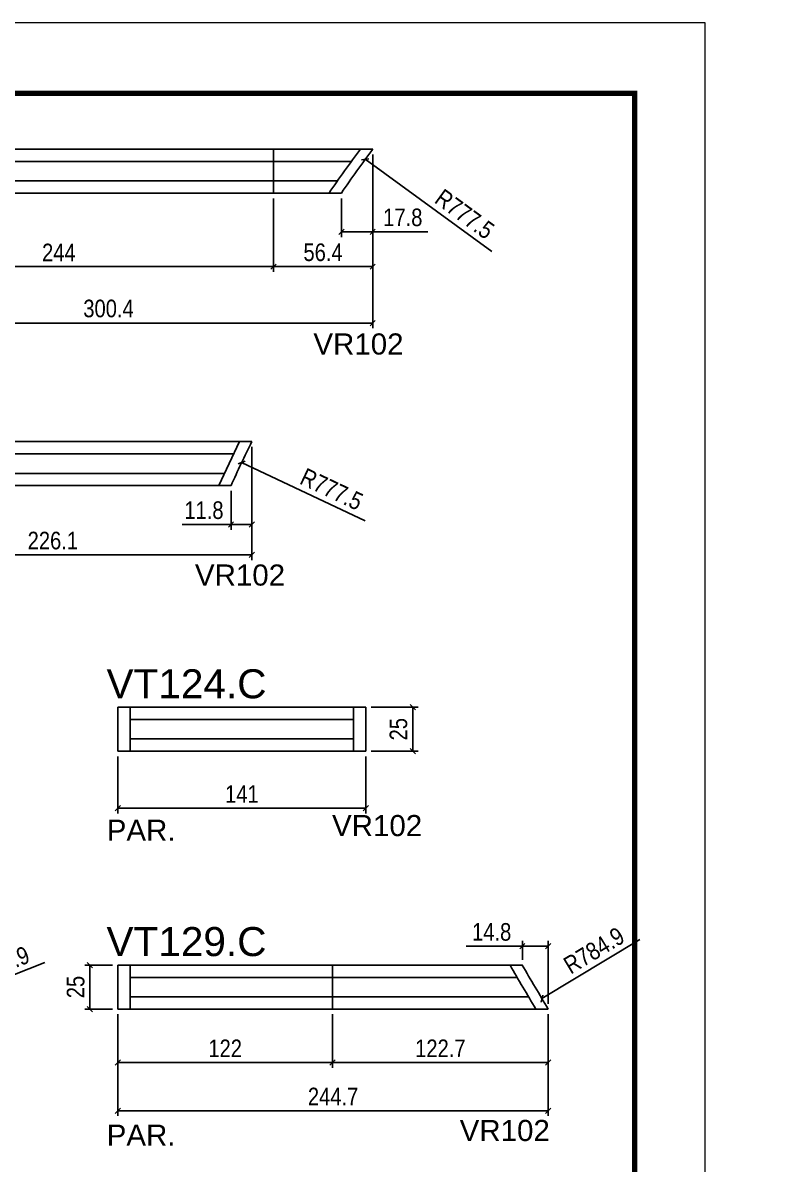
# Model space of a CAD drawing. Extents: x 2815 to 9069, y 548 to 5044.
# Drawn here: x 5511 to 5942, y 2098 to 2746 of the extents above; entities that cross this region are included whole.
import ezdxf

# ---------------------------------------------------------------- set-up
doc = ezdxf.new("R2010")
doc.units = 0
doc.linetypes.add('DASHED', pattern=[0.75, 0.5, -0.25])
for name, color, linetype in [('5', 5, 'Continuous'), ('COTA', 241, 'Continuous'), ('Cotas', 1, 'Continuous'), ('NOMENCLATURA', 7, 'Continuous'), ('Painéis', 200, 'Continuous'), ('SARR_2.2x7', 40, 'Continuous')]:
    doc.layers.add(name, color=color, linetype=linetype)
for name, color, linetype, lineweight in [('Escoras', 2, 'Continuous', 25), ('Folhas', 255, 'Continuous', 9), ('Romaneio', 3, 'Continuous', 13), ('SARRAFO DE PRESSAO', 251, 'DASHED', 9)]:
    doc.layers.add(name, color=color, linetype=linetype, lineweight=lineweight)
doc.styles.add('COTA TECNICA-50', font='techl___.ttf', dxfattribs={"height": 10})
doc.styles.get("Standard").update_dxf_attribs({"font": 'arial.ttf'})
doc.dimstyles.new('COTA PAINEL-50', dxfattribs={"dimtxt": 10, "dimasz": 3, "dimexe": 3, "dimexo": 3, "dimgap": 3, "dimtad": 1, "dimdec": 1, "dimzin": 12, "dimdsep": 46, "dimtxsty": 'COTA TECNICA-50', "dimblk1": 'OBLIQUE', "dimblk2": 'OBLIQUE', "dimsah": 1, "dimcen": 0.9, "dimclrd": 4, "dimclre": 4, "dimclrt": 240, "dimadec": 1, "dimazin": 3, "dimtfac": 1, "dimtdec": 1, "dimtmove": 0, "dimatfit": 3, "dimfxl": 1, "dimtolj": 1, "dimtzin": 12, "dimarcsym": 0})

# ---------------------------------------------------------------- blocks, each defined once
blk = doc.blocks.new('9999999999')
at = {"layer": 'Folhas'}
blk.add_lwpolyline([(98138.98, 34190.21), (99623.98, 34190.21), (99623.98, 35240.21), (98138.98, 35240.21)], close=True, dxfattribs=at)
at = {"layer": 'Folhas', "color": 30, "const_width": 3}
blk.add_lwpolyline([(98213.98, 34230.21), (99583.98, 34230.21), (99583.98, 35200.21), (98213.98, 35200.21)], close=True, dxfattribs=at)
blk = doc.blocks.new('_Oblique')
at = {"color": 0, "linetype": 'ByBlock', "lineweight": -2}
blk.add_line((-0.5, -0.5), (0.5, 0.5), dxfattribs=at)
blk = doc.blocks.new('*D151')
at = {"layer": 'COTA', "color": 4, "linetype": 'ByBlock', "lineweight": -2, "transparency": 16777216}
for p, q in [((5565.09, 2329.43), (5565.09, 2297.05)), ((5706.1, 2329.43), (5706.1, 2297.05)), ((5706.1, 2300.05), (5565.09, 2300.05))]:
    blk.add_line(p, q, dxfattribs=at)
at = {"layer": 'Defpoints', "color": 0, "linetype": 'ByBlock', "transparency": 16777216}
for p in [(5565.09, 2332.43), (5706.1, 2332.43), (5565.09, 2300.05)]:
    blk.add_point(p, dxfattribs=at)
at = {"layer": 'COTA', "color": 4, "linetype": 'ByBlock', "lineweight": -2, "transparency": 16777216, "xscale": 3, "yscale": 3, "zscale": 3, "rotation": 180}
blk.add_blockref('_Oblique', (5565.09, 2300.05), dxfattribs=at)
at = {"layer": 'COTA', "color": 4, "linetype": 'ByBlock', "lineweight": -2, "transparency": 16777216, "xscale": 3, "yscale": 3, "zscale": 3}
blk.add_blockref('_Oblique', (5706.1, 2300.05), dxfattribs=at)
at = {"layer": 'COTA', "color": 240, "linetype": 'ByBlock', "transparency": 16777216, "insert": (5635.59, 2308.12), "char_height": 10, "attachment_point": 5, "style": 'COTA TECNICA-50'}
blk.add_mtext('\\A1;141', dxfattribs=at)
blk = doc.blocks.new('*D576')
at = {"layer": 'COTA', "color": 4, "linetype": 'ByBlock', "lineweight": -2, "transparency": 16777216}
for p, q in [((5641.16, 2505.34), (5641.16, 2440.98)), ((5415.02, 2480.34), (5415.02, 2440.98)), ((5641.16, 2443.98), (5415.02, 2443.98))]:
    blk.add_line(p, q, dxfattribs=at)
at = {"layer": 'Defpoints', "color": 0, "linetype": 'ByBlock', "transparency": 16777216}
for p in [(5641.16, 2508.34), (5415.02, 2483.34), (5415.02, 2443.98)]:
    blk.add_point(p, dxfattribs=at)
at = {"layer": 'COTA', "color": 4, "linetype": 'ByBlock', "lineweight": -2, "transparency": 16777216, "xscale": 3, "yscale": 3, "zscale": 3, "rotation": 180}
blk.add_blockref('_Oblique', (5415.02, 2443.98), dxfattribs=at)
at = {"layer": 'COTA', "color": 4, "linetype": 'ByBlock', "lineweight": -2, "transparency": 16777216, "xscale": 3, "yscale": 3, "zscale": 3}
blk.add_blockref('_Oblique', (5641.16, 2443.98), dxfattribs=at)
at = {"layer": 'COTA', "color": 240, "linetype": 'ByBlock', "transparency": 16777216, "insert": (5528.09, 2452.08), "char_height": 10, "attachment_point": 5, "style": 'COTA TECNICA-50'}
blk.add_mtext('\\A1;226.1', dxfattribs=at)
blk = doc.blocks.new('*D577')
at = {"layer": 'COTA', "color": 4, "linetype": 'ByBlock', "lineweight": -2, "transparency": 16777216}
for p, q in [((5709.95, 2671.61), (5709.95, 2572.75)), ((5409.52, 2646.61), (5409.52, 2572.75)), ((5709.95, 2575.75), (5409.52, 2575.75))]:
    blk.add_line(p, q, dxfattribs=at)
at = {"layer": 'Defpoints', "color": 0, "linetype": 'ByBlock', "transparency": 16777216}
for p in [(5709.95, 2674.61), (5409.52, 2649.61), (5409.52, 2575.75)]:
    blk.add_point(p, dxfattribs=at)
at = {"layer": 'COTA', "color": 4, "linetype": 'ByBlock', "lineweight": -2, "transparency": 16777216, "xscale": 3, "yscale": 3, "zscale": 3, "rotation": 180}
blk.add_blockref('_Oblique', (5409.52, 2575.75), dxfattribs=at)
at = {"layer": 'COTA', "color": 4, "linetype": 'ByBlock', "lineweight": -2, "transparency": 16777216, "xscale": 3, "yscale": 3, "zscale": 3}
blk.add_blockref('_Oblique', (5709.95, 2575.75), dxfattribs=at)
at = {"layer": 'COTA', "color": 240, "linetype": 'ByBlock', "transparency": 16777216, "insert": (5559.74, 2583.96), "char_height": 10, "attachment_point": 5, "style": 'COTA TECNICA-50'}
blk.add_mtext('\\A1;300.4', dxfattribs=at)
blk = doc.blocks.new('*D337')
at = {"layer": 'Defpoints', "color": 0, "linetype": 'ByBlock', "transparency": 16777216}
for p in [(5409.52, 2649.61), (5653.52, 2649.61), (5653.52, 2607.8)]:
    blk.add_point(p, dxfattribs=at)
at = {"layer": 'Romaneio', "color": 4, "linetype": 'ByBlock', "lineweight": -2, "transparency": 16777216}
for p, q in [((5409.52, 2646.61), (5409.52, 2604.8)), ((5653.52, 2646.61), (5653.52, 2604.8)), ((5409.52, 2607.8), (5653.52, 2607.8))]:
    blk.add_line(p, q, dxfattribs=at)
at = {"layer": 'Romaneio', "color": 4, "linetype": 'ByBlock', "lineweight": -2, "transparency": 16777216, "xscale": 3, "yscale": 3, "zscale": 3, "rotation": 180}
blk.add_blockref('_Oblique', (5409.52, 2607.8), dxfattribs=at)
at = {"layer": 'Romaneio', "color": 4, "linetype": 'ByBlock', "lineweight": -2, "transparency": 16777216, "xscale": 3, "yscale": 3, "zscale": 3}
blk.add_blockref('_Oblique', (5653.52, 2607.8), dxfattribs=at)
at = {"layer": 'Romaneio', "color": 240, "linetype": 'ByBlock', "transparency": 16777216, "insert": (5531.52, 2615.87), "char_height": 10, "attachment_point": 5, "style": 'COTA TECNICA-50'}
blk.add_mtext('\\A1;244', dxfattribs=at)
blk = doc.blocks.new('*D338')
at = {"layer": 'Defpoints', "color": 0, "linetype": 'ByBlock', "transparency": 16777216}
for p in [(5709.95, 2674.61), (5653.52, 2649.61), (5709.95, 2607.8)]:
    blk.add_point(p, dxfattribs=at)
at = {"layer": 'Romaneio', "color": 4, "linetype": 'ByBlock', "lineweight": -2, "transparency": 16777216}
for p, q in [((5709.95, 2671.61), (5709.95, 2604.8)), ((5653.52, 2646.61), (5653.52, 2604.8)), ((5653.52, 2607.8), (5709.95, 2607.8))]:
    blk.add_line(p, q, dxfattribs=at)
at = {"layer": 'Romaneio', "color": 4, "linetype": 'ByBlock', "lineweight": -2, "transparency": 16777216, "xscale": 3, "yscale": 3, "zscale": 3, "rotation": 180}
blk.add_blockref('_Oblique', (5653.52, 2607.8), dxfattribs=at)
at = {"layer": 'Romaneio', "color": 4, "linetype": 'ByBlock', "lineweight": -2, "transparency": 16777216, "xscale": 3, "yscale": 3, "zscale": 3}
blk.add_blockref('_Oblique', (5709.95, 2607.8), dxfattribs=at)
at = {"layer": 'Romaneio', "color": 240, "linetype": 'ByBlock', "transparency": 16777216, "insert": (5681.74, 2615.91), "char_height": 10, "attachment_point": 5, "style": 'COTA TECNICA-50'}
blk.add_mtext('\\A1;56.4', dxfattribs=at)
blk = doc.blocks.new('*D339')
at = {"layer": 'Defpoints', "color": 0, "linetype": 'ByBlock', "transparency": 16777216}
for p in [(5709.95, 2674.61), (5692.15, 2649.61), (5709.95, 2627.64)]:
    blk.add_point(p, dxfattribs=at)
at = {"layer": 'Romaneio', "color": 4, "linetype": 'ByBlock', "lineweight": -2, "transparency": 16777216}
for p, q in [((5709.95, 2671.61), (5709.95, 2624.64)), ((5692.15, 2646.61), (5692.15, 2624.64)), ((5692.15, 2627.64), (5709.95, 2627.64)), ((5709.95, 2627.64), (5741.22, 2627.64))]:
    blk.add_line(p, q, dxfattribs=at)
at = {"layer": 'Romaneio', "color": 4, "linetype": 'ByBlock', "lineweight": -2, "transparency": 16777216, "xscale": 3, "yscale": 3, "zscale": 3, "rotation": 180}
blk.add_blockref('_Oblique', (5692.15, 2627.64), dxfattribs=at)
at = {"layer": 'Romaneio', "color": 4, "linetype": 'ByBlock', "lineweight": -2, "transparency": 16777216, "xscale": 3, "yscale": 3, "zscale": 3}
blk.add_blockref('_Oblique', (5709.95, 2627.64), dxfattribs=at)
at = {"layer": 'Romaneio', "color": 240, "linetype": 'ByBlock', "transparency": 16777216, "insert": (5727.09, 2635.74), "char_height": 10, "attachment_point": 5, "style": 'COTA TECNICA-50'}
blk.add_mtext('\\A1;17.8', dxfattribs=at)
blk = doc.blocks.new('*D341')
at = {"layer": 'Defpoints', "color": 0, "linetype": 'ByBlock', "transparency": 16777216}
for p in [(5635.43, 2496.46), (6338.63, 2164.87)]:
    blk.add_point(p, dxfattribs=at)
at = {"layer": 'Romaneio', "color": 4, "linetype": 'ByBlock', "lineweight": -2, "transparency": 16777216}
blk.add_line((5705.75, 2463.29), (5635.43, 2496.46), dxfattribs=at)
at = {"layer": 'Romaneio', "color": 4, "linetype": 'ByBlock', "lineweight": -2, "transparency": 16777216, "xscale": 3, "yscale": 3, "zscale": 3, "rotation": 154.754283765593}
blk.add_blockref('_Oblique', (5635.43, 2496.46), dxfattribs=at)
at = {"layer": 'Romaneio', "color": 240, "linetype": 'ByBlock', "transparency": 16777216, "insert": (5686.61, 2481.29), "char_height": 10, "attachment_point": 5, "rotation": 334.75428, "style": 'COTA TECNICA-50'}
blk.add_mtext('\\A1;R777.5', dxfattribs=at)
blk = doc.blocks.new('*D342')
at = {"layer": 'Defpoints', "color": 0, "linetype": 'ByBlock', "transparency": 16777216}
for p in [(5641.16, 2508.34), (5629.39, 2483.34), (5629.39, 2461.25)]:
    blk.add_point(p, dxfattribs=at)
at = {"layer": 'Romaneio', "color": 4, "linetype": 'ByBlock', "lineweight": -2, "transparency": 16777216}
for p, q in [((5641.16, 2505.34), (5641.16, 2458.25)), ((5629.39, 2480.34), (5629.39, 2458.25)), ((5629.39, 2461.25), (5601.61, 2461.25)), ((5641.16, 2461.25), (5629.39, 2461.25))]:
    blk.add_line(p, q, dxfattribs=at)
at = {"layer": 'Romaneio', "color": 4, "linetype": 'ByBlock', "lineweight": -2, "transparency": 16777216, "xscale": 3, "yscale": 3, "zscale": 3, "rotation": 180}
blk.add_blockref('_Oblique', (5629.39, 2461.25), dxfattribs=at)
at = {"layer": 'Romaneio', "color": 4, "linetype": 'ByBlock', "lineweight": -2, "transparency": 16777216, "xscale": 3, "yscale": 3, "zscale": 3}
blk.add_blockref('_Oblique', (5641.16, 2461.25), dxfattribs=at)
at = {"layer": 'Romaneio', "color": 240, "linetype": 'ByBlock', "transparency": 16777216, "insert": (5614, 2469.34), "char_height": 10, "attachment_point": 5, "style": 'COTA TECNICA-50'}
blk.add_mtext('\\A1;11.8', dxfattribs=at)
blk = doc.blocks.new('*D109')
at = {"layer": 'Defpoints', "color": 0, "linetype": 'ByBlock', "transparency": 16777216}
for p in [(5706.1, 2357.43), (5706.1, 2332.43), (5732.75, 2332.43)]:
    blk.add_point(p, dxfattribs=at)
at = {"layer": 'Romaneio', "color": 4, "linetype": 'ByBlock', "lineweight": -2, "transparency": 16777216}
for p, q in [((5709.1, 2357.43), (5735.75, 2357.43)), ((5732.75, 2357.43), (5732.75, 2332.43)), ((5709.1, 2332.43), (5735.75, 2332.43))]:
    blk.add_line(p, q, dxfattribs=at)
at = {"layer": 'Romaneio', "color": 4, "linetype": 'ByBlock', "lineweight": -2, "transparency": 16777216, "xscale": 3, "yscale": 3, "zscale": 3}
for p, rotation in [((5732.75, 2357.43), 90), ((5732.75, 2332.43), 270)]:
    blk.add_blockref('_Oblique', p, dxfattribs=dict(at, rotation=rotation))
at = {"layer": 'Romaneio', "color": 240, "linetype": 'ByBlock', "transparency": 16777216, "insert": (5724.64, 2344.93), "char_height": 10, "attachment_point": 5, "rotation": 90, "style": 'COTA TECNICA-50'}
blk.add_mtext('\\A1;25', dxfattribs=at)
blk = doc.blocks.new('*D413')
at = {"layer": 'Defpoints', "color": 0, "linetype": 'ByBlock', "transparency": 16777216}
for p in [(5705.69, 2668.82), (6334.17, 2211.13)]:
    blk.add_point(p, dxfattribs=at)
at = {"layer": 'Escoras', "color": 4, "linetype": 'ByBlock', "lineweight": -2, "transparency": 16777216}
blk.add_line((5777.67, 2616.4), (5705.69, 2668.82), dxfattribs=at)
at = {"layer": 'Escoras', "color": 4, "linetype": 'ByBlock', "lineweight": -2, "transparency": 16777216, "xscale": 3, "yscale": 3, "zscale": 3, "rotation": 143.9361923024451}
blk.add_blockref('_Oblique', (5705.69, 2668.82), dxfattribs=at)
at = {"layer": 'Escoras', "color": 240, "linetype": 'ByBlock', "transparency": 16777216, "insert": (5762.25, 2637.66), "char_height": 10, "attachment_point": 5, "rotation": 323.93619, "style": 'COTA TECNICA-50'}
blk.add_mtext('\\A1;R777.5', dxfattribs=at)
blk = doc.blocks.new('*D373')
at = {"layer": 'Defpoints', "color": 0, "linetype": 'ByBlock', "transparency": 16777216}
for p in [(6201.42, 2477.52), (5470.48, 2191.57)]:
    blk.add_point(p, dxfattribs=at)
at = {"layer": 'Escoras', "color": 4, "linetype": 'ByBlock', "lineweight": -2, "transparency": 16777216}
blk.add_line((5523.53, 2212.33), (5470.48, 2191.57), dxfattribs=at)
at = {"layer": 'Escoras', "color": 4, "linetype": 'ByBlock', "lineweight": -2, "transparency": 16777216, "xscale": 3, "yscale": 3, "zscale": 3, "rotation": 201.3657636139107}
blk.add_blockref('_Oblique', (5470.48, 2191.57), dxfattribs=at)
at = {"layer": 'Escoras', "color": 240, "linetype": 'ByBlock', "transparency": 16777216, "insert": (5496.85, 2210.59), "char_height": 10, "attachment_point": 5, "rotation": 21.36576, "style": 'COTA TECNICA-50'}
blk.add_mtext('\\A1;R784.9', dxfattribs=at)
blk = doc.blocks.new('*D116')
at = {"layer": 'COTA', "color": 4, "linetype": 'ByBlock', "lineweight": -2, "transparency": 16777216}
for p, q in [((5565.07, 2182.92), (5565.07, 2125.14)), ((5809.81, 2182.92), (5809.81, 2125.14)), ((5809.81, 2128.14), (5565.07, 2128.14))]:
    blk.add_line(p, q, dxfattribs=at)
at = {"layer": 'Defpoints', "color": 0, "linetype": 'ByBlock', "transparency": 16777216}
for p in [(5565.07, 2185.92), (5809.81, 2185.92), (5565.07, 2128.14)]:
    blk.add_point(p, dxfattribs=at)
at = {"layer": 'COTA', "color": 4, "linetype": 'ByBlock', "lineweight": -2, "transparency": 16777216, "xscale": 3, "yscale": 3, "zscale": 3, "rotation": 180}
blk.add_blockref('_Oblique', (5565.07, 2128.14), dxfattribs=at)
at = {"layer": 'COTA', "color": 4, "linetype": 'ByBlock', "lineweight": -2, "transparency": 16777216, "xscale": 3, "yscale": 3, "zscale": 3}
blk.add_blockref('_Oblique', (5809.81, 2128.14), dxfattribs=at)
at = {"layer": 'COTA', "color": 240, "linetype": 'ByBlock', "transparency": 16777216, "insert": (5687.44, 2136.22), "char_height": 10, "attachment_point": 5, "style": 'COTA TECNICA-50'}
blk.add_mtext('\\A1;244.7', dxfattribs=at)
blk = doc.blocks.new('*D374')
at = {"layer": 'Cotas', "color": 4, "linetype": 'ByBlock', "lineweight": -2, "transparency": 16777216}
for p, q in [((5565.07, 2182.92), (5565.07, 2152.52)), ((5687.07, 2182.92), (5687.07, 2152.52)), ((5565.07, 2155.52), (5687.07, 2155.52))]:
    blk.add_line(p, q, dxfattribs=at)
at = {"layer": 'Defpoints', "color": 0, "linetype": 'ByBlock', "transparency": 16777216}
for p in [(5565.07, 2185.92), (5687.07, 2185.92), (5687.07, 2155.52)]:
    blk.add_point(p, dxfattribs=at)
at = {"layer": 'Cotas', "color": 4, "linetype": 'ByBlock', "lineweight": -2, "transparency": 16777216, "xscale": 3, "yscale": 3, "zscale": 3, "rotation": 180}
blk.add_blockref('_Oblique', (5565.07, 2155.52), dxfattribs=at)
at = {"layer": 'Cotas', "color": 4, "linetype": 'ByBlock', "lineweight": -2, "transparency": 16777216, "xscale": 3, "yscale": 3, "zscale": 3}
blk.add_blockref('_Oblique', (5687.07, 2155.52), dxfattribs=at)
at = {"layer": 'Cotas', "color": 240, "linetype": 'ByBlock', "transparency": 16777216, "insert": (5626.07, 2163.58), "char_height": 10, "attachment_point": 5, "style": 'COTA TECNICA-50'}
blk.add_mtext('\\A1;122', dxfattribs=at)
blk = doc.blocks.new('*D375')
at = {"layer": 'Cotas', "color": 4, "linetype": 'ByBlock', "lineweight": -2, "transparency": 16777216}
for p, q in [((5687.07, 2182.92), (5687.07, 2152.52)), ((5809.81, 2182.92), (5809.81, 2152.52)), ((5687.07, 2155.52), (5809.81, 2155.52))]:
    blk.add_line(p, q, dxfattribs=at)
at = {"layer": 'Defpoints', "color": 0, "linetype": 'ByBlock', "transparency": 16777216}
for p in [(5687.07, 2185.92), (5809.81, 2185.92), (5809.81, 2155.52)]:
    blk.add_point(p, dxfattribs=at)
at = {"layer": 'Cotas', "color": 4, "linetype": 'ByBlock', "lineweight": -2, "transparency": 16777216, "xscale": 3, "yscale": 3, "zscale": 3, "rotation": 180}
blk.add_blockref('_Oblique', (5687.07, 2155.52), dxfattribs=at)
at = {"layer": 'Cotas', "color": 4, "linetype": 'ByBlock', "lineweight": -2, "transparency": 16777216, "xscale": 3, "yscale": 3, "zscale": 3}
blk.add_blockref('_Oblique', (5809.81, 2155.52), dxfattribs=at)
at = {"layer": 'Cotas', "color": 240, "linetype": 'ByBlock', "transparency": 16777216, "insert": (5748.44, 2163.59), "char_height": 10, "attachment_point": 5, "style": 'COTA TECNICA-50'}
blk.add_mtext('\\A1;122.7', dxfattribs=at)
blk = doc.blocks.new('*D376')
at = {"layer": 'Cotas', "color": 4, "linetype": 'ByBlock', "lineweight": -2, "transparency": 16777216}
for p, q in [((5795.05, 2221.6), (5763.17, 2221.6)), ((5795.05, 2213.92), (5795.05, 2224.6)), ((5809.81, 2221.6), (5795.05, 2221.6)), ((5809.81, 2188.92), (5809.81, 2224.6))]:
    blk.add_line(p, q, dxfattribs=at)
at = {"layer": 'Defpoints', "color": 0, "linetype": 'ByBlock', "transparency": 16777216}
for p in [(5795.05, 2221.6), (5795.05, 2210.92), (5809.81, 2185.92)]:
    blk.add_point(p, dxfattribs=at)
at = {"layer": 'Cotas', "color": 4, "linetype": 'ByBlock', "lineweight": -2, "transparency": 16777216, "xscale": 3, "yscale": 3, "zscale": 3, "rotation": 180}
blk.add_blockref('_Oblique', (5795.05, 2221.6), dxfattribs=at)
at = {"layer": 'Cotas', "color": 4, "linetype": 'ByBlock', "lineweight": -2, "transparency": 16777216, "xscale": 3, "yscale": 3, "zscale": 3}
blk.add_blockref('_Oblique', (5809.81, 2221.6), dxfattribs=at)
at = {"layer": 'Cotas', "color": 240, "linetype": 'ByBlock', "transparency": 16777216, "insert": (5777.61, 2229.69), "char_height": 10, "attachment_point": 5, "style": 'COTA TECNICA-50'}
blk.add_mtext('\\A1;14.8', dxfattribs=at)
blk = doc.blocks.new('*D377')
at = {"layer": 'Cotas', "color": 4, "linetype": 'ByBlock', "lineweight": -2, "transparency": 16777216}
for p, q in [((5562.09, 2210.92), (5546.19, 2210.92)), ((5549.19, 2210.92), (5549.19, 2185.92)), ((5562.07, 2185.92), (5546.19, 2185.92))]:
    blk.add_line(p, q, dxfattribs=at)
at = {"layer": 'Defpoints', "color": 0, "linetype": 'ByBlock', "transparency": 16777216}
for p in [(5565.09, 2210.92), (5549.19, 2185.92), (5565.07, 2185.92)]:
    blk.add_point(p, dxfattribs=at)
at = {"layer": 'Cotas', "color": 4, "linetype": 'ByBlock', "lineweight": -2, "transparency": 16777216, "xscale": 3, "yscale": 3, "zscale": 3}
for p, rotation in [((5549.19, 2210.92), 90), ((5549.19, 2185.92), 270)]:
    blk.add_blockref('_Oblique', p, dxfattribs=dict(at, rotation=rotation))
at = {"layer": 'Cotas', "color": 240, "linetype": 'ByBlock', "transparency": 16777216, "insert": (5541.08, 2198.42), "char_height": 10, "attachment_point": 5, "rotation": 90, "style": 'COTA TECNICA-50'}
blk.add_mtext('\\A1;25', dxfattribs=at)
blk = doc.blocks.new('*D378')
at = {"layer": 'Defpoints', "color": 0, "linetype": 'ByBlock', "transparency": 16777216}
for p in [(6478.11, 2597.52), (5806.21, 2191.83)]:
    blk.add_point(p, dxfattribs=at)
at = {"layer": 'Escoras', "color": 4, "linetype": 'ByBlock', "lineweight": -2, "transparency": 16777216}
blk.add_line((5861.82, 2225.41), (5806.21, 2191.83), dxfattribs=at)
at = {"layer": 'Escoras', "color": 4, "linetype": 'ByBlock', "lineweight": -2, "transparency": 16777216, "xscale": 3, "yscale": 3, "zscale": 3, "rotation": 211.1227501324942}
blk.add_blockref('_Oblique', (5806.21, 2191.83), dxfattribs=at)
at = {"layer": 'Escoras', "color": 240, "linetype": 'ByBlock', "transparency": 16777216, "insert": (5835.81, 2219.17), "char_height": 10, "attachment_point": 5, "rotation": 31.12275, "style": 'COTA TECNICA-50'}
blk.add_mtext('\\A1;R784.9', dxfattribs=at)
blk = doc.blocks.new('*D385')
at = {"layer": 'Defpoints', "color": 0, "linetype": 'ByBlock', "transparency": 16777216}
for p in [(5878.79, 2670.39), (5456.93, 2010.8)]:
    blk.add_point(p, dxfattribs=at)
at = {"layer": 'Escoras', "color": 4, "linetype": 'ByBlock', "lineweight": -2, "transparency": 16777216}
blk.add_line((5483.9, 2052.96), (5456.93, 2010.8), dxfattribs=at)
blk.add_arc((5878.79, 2670.39), 782.96, 237.12873, 237.61771, dxfattribs=at)
at = {"layer": 'Escoras', "color": 4, "linetype": 'ByBlock', "lineweight": -2, "transparency": 16777216, "xscale": 3, "yscale": 3, "zscale": 3, "rotation": 237.3981785600809}
blk.add_blockref('_Oblique', (5456.93, 2010.8), dxfattribs=at)
at = {"layer": 'Escoras', "color": 240, "linetype": 'ByBlock', "transparency": 16777216, "insert": (5467.02, 2041.87), "char_height": 10, "attachment_point": 5, "rotation": 57.39818, "style": 'COTA TECNICA-50'}
blk.add_mtext('\\A1;R783', dxfattribs=at)

msp = doc.modelspace()

# ---------------------------------------------------------------- linework, layer by layer
at = {"layer": 'Painéis', "linetype": 'Continuous'}
for p, q in [((5653.52, 2674.61), (5653.52, 2649.61)), ((5565.09, 2332.43), (5565.11, 2357.43)), ((5565.11, 2357.43), (5706.1, 2357.43)), ((5706.1, 2357.43), (5706.1, 2332.43)), ((5706.1, 2332.43), (5565.09, 2332.43)), ((5565.07, 2185.92), (5565.09, 2210.92)), ((5565.09, 2210.92), (5795.05, 2210.92)), ((5687.07, 2185.92), (5687.09, 2210.92)), ((5809.81, 2185.92), (5565.07, 2185.92))]:
    msp.add_line(p, q, dxfattribs=at)
for points in [[(5692.15, 2649.61), (5409.52, 2649.61), (5409.52, 2674.61), (5709.95, 2674.61)], [(5629.39, 2483.34), (5415.24, 2483.34), (5415.02, 2508.34), (5641.16, 2508.34)]]:
    msp.add_lwpolyline(points, dxfattribs=at)
for points in [[(5692.15, 2649.61, -0.009871), (5709.95, 2674.61)], [(5629.39, 2483.34, -0.008885), (5641.16, 2508.34)]]:
    msp.add_lwpolyline(points, format="xyb", dxfattribs=at)
msp.add_arc((6478.11, 2597.52), 784.88, 209.50871, 211.62839, dxfattribs=at)
at = {"layer": 'SARR_2.2x7', "linetype": 'Continuous'}
for p, q in [((5416.52, 2667.61), (5653.52, 2667.61)), ((5653.52, 2667.61), (5697.82, 2667.61)), ((5653.52, 2656.61), (5416.52, 2656.61)), ((5689.98, 2656.61), (5653.52, 2656.61)), ((5421.19, 2501.34), (5630.86, 2501.34)), ((5625.69, 2490.34), (5421.19, 2490.34)), ((5572.09, 2332.43), (5572.11, 2357.43)), ((5699.1, 2357.43), (5699.1, 2332.43)), ((5572.1, 2350.43), (5699.1, 2350.43)), ((5699.1, 2339.43), (5572.09, 2339.43)), ((5572.07, 2185.92), (5572.09, 2210.92)), ((5572.08, 2203.92), (5792.06, 2203.92)), ((5798.55, 2192.92), (5572.07, 2192.92))]:
    msp.add_line(p, q, dxfattribs=at)
msp.add_lwpolyline([(5685.15, 2649.61, -0.009871), (5702.95, 2674.61)], format="xyb", dxfattribs=at)
msp.add_lwpolyline([(5622.39, 2483.34), (5634.16, 2508.34)], dxfattribs=at)
msp.add_arc((6471.11, 2597.52), 784.88, 209.50871, 211.62839, dxfattribs=at)

# ---------------------------------------------------------------- block references
at = {"layer": 'SARRAFO DE PRESSAO', "color": 6, "linetype": 'ByBlock'}
msp.add_blockref('9999999999', (-93724.99, -32493.85), dxfattribs=at)

# ---------------------------------------------------------------- texts
at = {"layer": '5', "linetype": 'Continuous'}
for s, p in [('VR102', (5676.24, 2557.85)), ('VR102', (5608.89, 2426.55)), ('VR102', (5686.84, 2284.17)), ('PAR.', (5558.74, 2281.52)), ('VR102', (5759.43, 2110.9)), ('PAR.', (5558.72, 2108.25))]:
    msp.add_text(s, height=12, rotation=359.99996, dxfattribs=at).set_placement(p)
at = {"layer": 'NOMENCLATURA', "linetype": 'Continuous'}
for s, p in [('VT124.C', (5558.62, 2362.5)), ('VT129.C', (5558.6, 2216))]:
    msp.add_text(s, height=16.5, dxfattribs=at).set_placement(p)

# ---------------------------------------------------------------- dimensions: what is measured, and where the dimension line sits
at = {"layer": 'COTA', "linetype": 'ByBlock'}
for base, p1, p2, picture, middle in [((5409.52, 2575.75), (5709.95, 2674.61), (5409.52, 2649.61), '*D577', (5559.74, 2583.96)), ((5415.02, 2443.98), (5641.16, 2508.34), (5415.02, 2483.34), '*D576', (5528.09, 2452.08)), ((5565.09, 2300.05), (5706.1, 2332.43), (5565.09, 2332.43), '*D151', (5635.59, 2308.12)), ((5565.07, 2128.14), (5809.81, 2185.92), (5565.07, 2185.92), '*D116', (5687.44, 2136.22))]:
    dim = msp.add_linear_dim(base=base, p1=p1, p2=p2, dimstyle='COTA PAINEL-50', override={"dimarcsym": 1}, dxfattribs=at)
    dim.commit()
    dim.dimension.update_dxf_attribs({"geometry": picture, "text_midpoint": middle})
at = {"layer": 'Cotas', "linetype": 'ByBlock'}
for base, p1, p2, picture, middle in [((5795.05, 2221.6), (5809.81, 2185.92), (5795.05, 2210.92), '*D376', (5777.61, 2229.69)), ((5687.07, 2155.52), (5565.07, 2185.92), (5687.07, 2185.92), '*D374', (5626.07, 2163.58)), ((5809.81, 2155.52), (5687.07, 2185.92), (5809.81, 2185.92), '*D375', (5748.44, 2163.59))]:
    dim = msp.add_linear_dim(base=base, p1=p1, p2=p2, dimstyle='COTA PAINEL-50', override={"dimarcsym": 1}, dxfattribs=at)
    dim.commit()
    dim.dimension.update_dxf_attribs({"geometry": picture, "text_midpoint": middle})
dim = msp.add_linear_dim(base=(5549.19, 2185.92), p1=(5565.09, 2210.92), p2=(5565.07, 2185.92), angle=90, dimstyle='COTA PAINEL-50', override={"dimarcsym": 1}, dxfattribs=at)
dim.commit()
dim.dimension.update_dxf_attribs({"geometry": '*D377', "text_midpoint": (5541.08, 2198.42)})
at = {"layer": 'Escoras', "linetype": 'ByBlock'}
for center, mpoint, picture, middle in [((5878.79, 2670.39), (5456.93, 2010.8), '*D385', (5473.96, 2037.43)), ((6334.17, 2211.13), (5705.69, 2668.82), '*D413', (5757.48, 2631.11)), ((6478.11, 2597.52), (5806.21, 2191.83), '*D378', (5840, 2212.24)), ((6201.42, 2477.52), (5470.48, 2191.57), '*D373', (5499.8, 2203.04))]:
    dim = msp.add_radius_dim(center=center, mpoint=mpoint, dimstyle='COTA PAINEL-50', override={"dimarcsym": 1}, dxfattribs=at)
    dim.commit()
    dim.dimension.update_dxf_attribs({"geometry": picture, "text_midpoint": middle, "dimtype": 164})
at = {"layer": 'Romaneio', "linetype": 'ByBlock'}
for base, p1, p2, picture, middle in [((5709.95, 2607.8), (5653.52, 2649.61), (5709.95, 2674.61), '*D338', (5681.74, 2615.91)), ((5709.95, 2627.64), (5692.15, 2649.61), (5709.95, 2674.61), '*D339', (5727.09, 2635.74)), ((5653.52, 2607.8), (5409.52, 2649.61), (5653.52, 2649.61), '*D337', (5531.52, 2615.87)), ((5629.39, 2461.25), (5641.16, 2508.34), (5629.39, 2483.34), '*D342', (5614, 2469.34))]:
    dim = msp.add_linear_dim(base=base, p1=p1, p2=p2, dimstyle='COTA PAINEL-50', override={"dimarcsym": 1}, dxfattribs=at)
    dim.commit()
    dim.dimension.update_dxf_attribs({"geometry": picture, "text_midpoint": middle})
dim = msp.add_radius_dim(center=(6338.63, 2164.87), mpoint=(5635.43, 2496.46), dimstyle='COTA PAINEL-50', override={"dimarcsym": 1}, dxfattribs=at)
dim.commit()
dim.dimension.update_dxf_attribs({"geometry": '*D341', "text_midpoint": (5683.15, 2473.95), "dimtype": 164})
dim = msp.add_linear_dim(base=(5732.75, 2332.43), p1=(5706.1, 2357.43), p2=(5706.1, 2332.43), angle=90, dimstyle='COTA PAINEL-50', override={"dimarcsym": 1}, dxfattribs=at)
dim.commit()
dim.dimension.update_dxf_attribs({"geometry": '*D109', "text_midpoint": (5724.64, 2344.93)})

doc.saveas('drawing.dxf')
